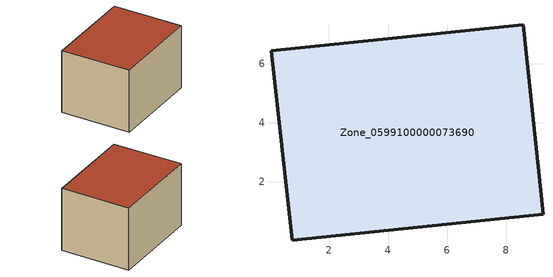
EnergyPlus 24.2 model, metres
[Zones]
Zone_0599100000073690
 floor ground (C_G): 8.58,7.32 9.25,0.9 0.76,0.01 0.04,6.43 z3.76
 wall outside (C_F): 8.58,7.32 0.04,6.43 0.76,0.01 9.25,0.9 8.58,7.32 z3.76:9.71
 roof outside (C_R): 9.25,0.9 8.58,7.32 0.04,6.43 0.76,0.01 z9.71
[BUILDING]
Pand.0599100000073690: North Axis=0; Terrain=City; Loads Convergence Tolerance Value=0.04; Temperature Convergence Tolerance Value=0.4; Solar Distribution=FullExterior; Maximum Number of Warmup Days=25; Minimum Number of Warmup Days=1
[Site:Location]
Rotterdam.The.Hague.AP_ZH_NLD Design_Conditions: Latitude=51.96; Longitude=4.45; Time Zone=1; Elevation=-4.5
[SITE:GROUNDTEMPERATURE:BUILDINGSURFACE]
18, 18, 18, 18, 18, 18, 18, 18, 18, 18, 18, 18
[MATERIAL] Thermal Absorptance=0.9; Solar Absorptance=0.7; Visible Absorptance=0.7
Name | Roughness | Thickness | Conductivity | Density | Specific Heat
G.TC.1946-1964 | MediumSmooth | 0.15 | 1 | 540 | 1210
F.TC.1946-1964 | Rough | 0.3 | 0.857143 | 1920 | 840
R.TC.1946-1964 | MediumRough | 0.2 | 0.235294 | 1500 | 1000
[CONSTRUCTION]
C_G: G.TC.1946-1964
C_F: F.TC.1946-1964
C_R: R.TC.1946-1964
[ZONE]
Zone_0599100000073690: Type=1; Multiplier=1; Ceiling Height=Autocalculate; Volume=Autocalculate; Floor Area=autocalculate; Part of Total Floor Area=Yes
[ZONEINFILTRATION:DESIGNFLOWRATE]
Infil_Zone_0599100000073690: Zone or ZoneList or Space or SpaceList=Zone_0599100000073690; Schedule=AlwaysOn; Design Flow Rate Calculation Method=Flow/Area; Flow Rate per Floor Area=0.003; Constant Term Coefficient=1; Temperature Term Coefficient=0; Velocity Term Coefficient=0; Velocity Squared Term Coefficient=0
[HVACTEMPLATE:ZONE:IDEALLOADSAIRSYSTEM]
Zone_0599100000073690: Maximum Heating Supply Air Temperature=50; Minimum Cooling Supply Air Temperature=13; Maximum Heating Supply Air Humidity Ratio=0.0156; Minimum Cooling Supply Air Humidity Ratio=0.0077; Heating Limit=NoLimit; Cooling Limit=NoLimit; Dehumidification Control Type=ConstantSensibleHeatRatio; Cooling Sensible Heat Ratio=0.7; Dehumidification Setpoint=60; Humidification Control Type=None; Humidification Setpoint=30; Outdoor Air Method=None; Outdoor Air Flow Rate per Person=0.00944; Outdoor Air Flow Rate per Zone Floor Area=0; Outdoor Air Flow Rate per Zone=0; Demand Controlled Ventilation Type=None; Outdoor Air Economizer Type=NoEconomizer; Heat Recovery Type=None; Sensible Heat Recovery Effectiveness=0.7; Latent Heat Recovery Effectiveness=0.65
[ZONECONTROL:THERMOSTAT]
ThermostatControl_Zone_0599100000073690: Zone or ZoneList=Zone_0599100000073690; Control Type Schedule=DualSetpointControlType; Control 1=Thermostat_Zone_0599100000073690; Temperature Difference Between Cutout And Setpoint=0
[THERMOSTATSETPOINT:DUALSETPOINT]
Thermostat_Zone_0599100000073690: Heating Setpoint Temperature Schedule=HeatingSetpoint_Zone_0599100000073690; Cooling Setpoint Temperature Schedule=CoolingSetpoint_Zone_0599100000073690
[SCHEDULE:COMPACT]
HeatingSetpoint_Zone_0599100000073690: Through: 12/31, For: AllDays, Until: 24:00, 21
CoolingSetpoint_Zone_0599100000073690: Through: 12/31, For: AllDays, Until: 24:00, 24
DualSetpointControlType: Through: 12/31, For: AllDays, Until: 24:00, 4
AlwaysOn: Through: 12/31, For: AllDays, Until: 24:00, 1
